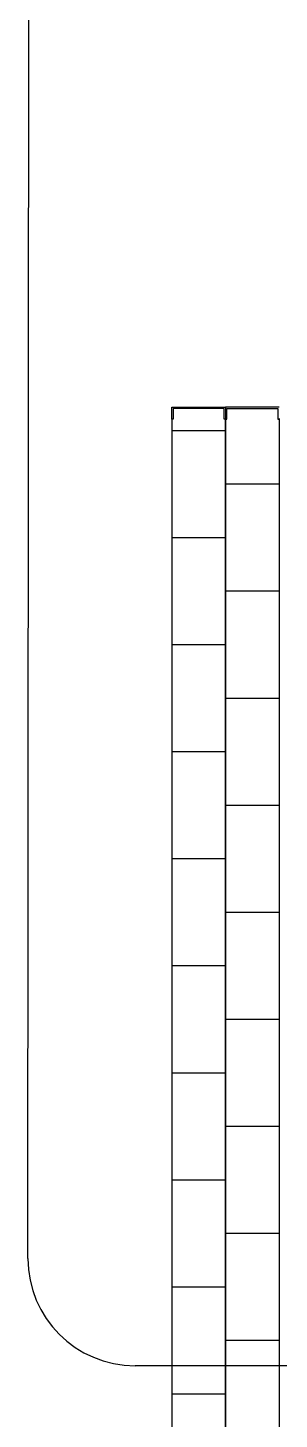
# Model space of a CAD drawing. Header units: metres. Extents: x -331 to 2982, y 362 to 2539.
# Drawn here: x 762.48 to 764.59, y 2218.31 to 2230 of the extents above; entities that cross this region are included whole.
import ezdxf

# ---------------------------------------------------------------- set-up
doc = ezdxf.new("R2010")
doc.units = ezdxf.units.M
doc.layers.add('ALV', color=251, linetype='Continuous')
doc.layers.add('Det', color=251, linetype='Continuous')
doc.layers.add('Botoeira_antiga', color=74, linetype='Continuous', lineweight=30)

msp = doc.modelspace()

# ---------------------------------------------------------------- linework, layer by layer
at = {"layer": 'ALV', "color": 251, "linetype": 'ByBlock'}
for p, q in [((763.689, 2226.714), (763.689, 2226.814)), ((763.689, 2226.814), (764.139, 2226.814)), ((764.129, 2226.804), (763.699, 2226.804)), ((763.699, 2226.804), (763.699, 2226.714)), ((764.129, 2226.714), (764.129, 2226.804)), ((764.589, 2226.814), (764.139, 2226.814)), ((764.139, 2226.814), (764.139, 2226.714)), ((764.139, 2226.814), (764.139, 2226.714)), ((764.149, 2226.714), (764.149, 2226.804)), ((764.149, 2226.804), (764.579, 2226.804)), ((764.579, 2226.804), (764.579, 2226.714)), ((763.699, 2226.714), (763.689, 2226.714)), ((764.139, 2226.714), (764.129, 2226.714)), ((764.139, 2226.714), (764.149, 2226.714)), ((764.579, 2226.714), (764.589, 2226.714))]:
    msp.add_line(p, q, dxfattribs=at)
at = {"layer": 'Botoeira_antiga'}
for p, q in [((762.48, 2219.657), (762.493, 2238.797)), ((871.81, 2218.757), (763.38, 2218.757))]:
    msp.add_line(p, q, dxfattribs=at)
msp.add_arc((763.38, 2219.657), 0.9, 180, 270, dxfattribs=at)
at = {"layer": 'Det', "color": 251}
for p, q in [((763.689, 2226.719), (763.689, 2215.971)), ((764.139, 2226.719), (764.139, 2215.82)), ((764.139, 2215.521), (764.139, 2226.719)), ((764.589, 2226.719), (764.589, 2215.071)), ((763.689, 2226.62), (764.139, 2226.62)), ((764.139, 2226.17), (764.589, 2226.17)), ((763.689, 2225.72), (764.139, 2225.72)), ((764.139, 2225.27), (764.589, 2225.27)), ((763.689, 2224.82), (764.139, 2224.82)), ((764.139, 2224.37), (764.589, 2224.37)), ((763.689, 2223.92), (764.139, 2223.92)), ((764.139, 2223.47), (764.589, 2223.47)), ((763.689, 2223.02), (764.139, 2223.02)), ((764.139, 2222.57), (764.589, 2222.57)), ((763.689, 2222.12), (764.139, 2222.12)), ((764.139, 2221.67), (764.589, 2221.67)), ((763.689, 2221.22), (764.139, 2221.22)), ((764.139, 2220.77), (764.589, 2220.77)), ((763.689, 2220.32), (764.139, 2220.32)), ((764.139, 2219.87), (764.589, 2219.87)), ((763.689, 2219.42), (764.139, 2219.42)), ((764.139, 2218.97), (764.589, 2218.97)), ((763.689, 2218.52), (764.139, 2218.52))]:
    msp.add_line(p, q, dxfattribs=at)

doc.saveas('drawing.dxf')
